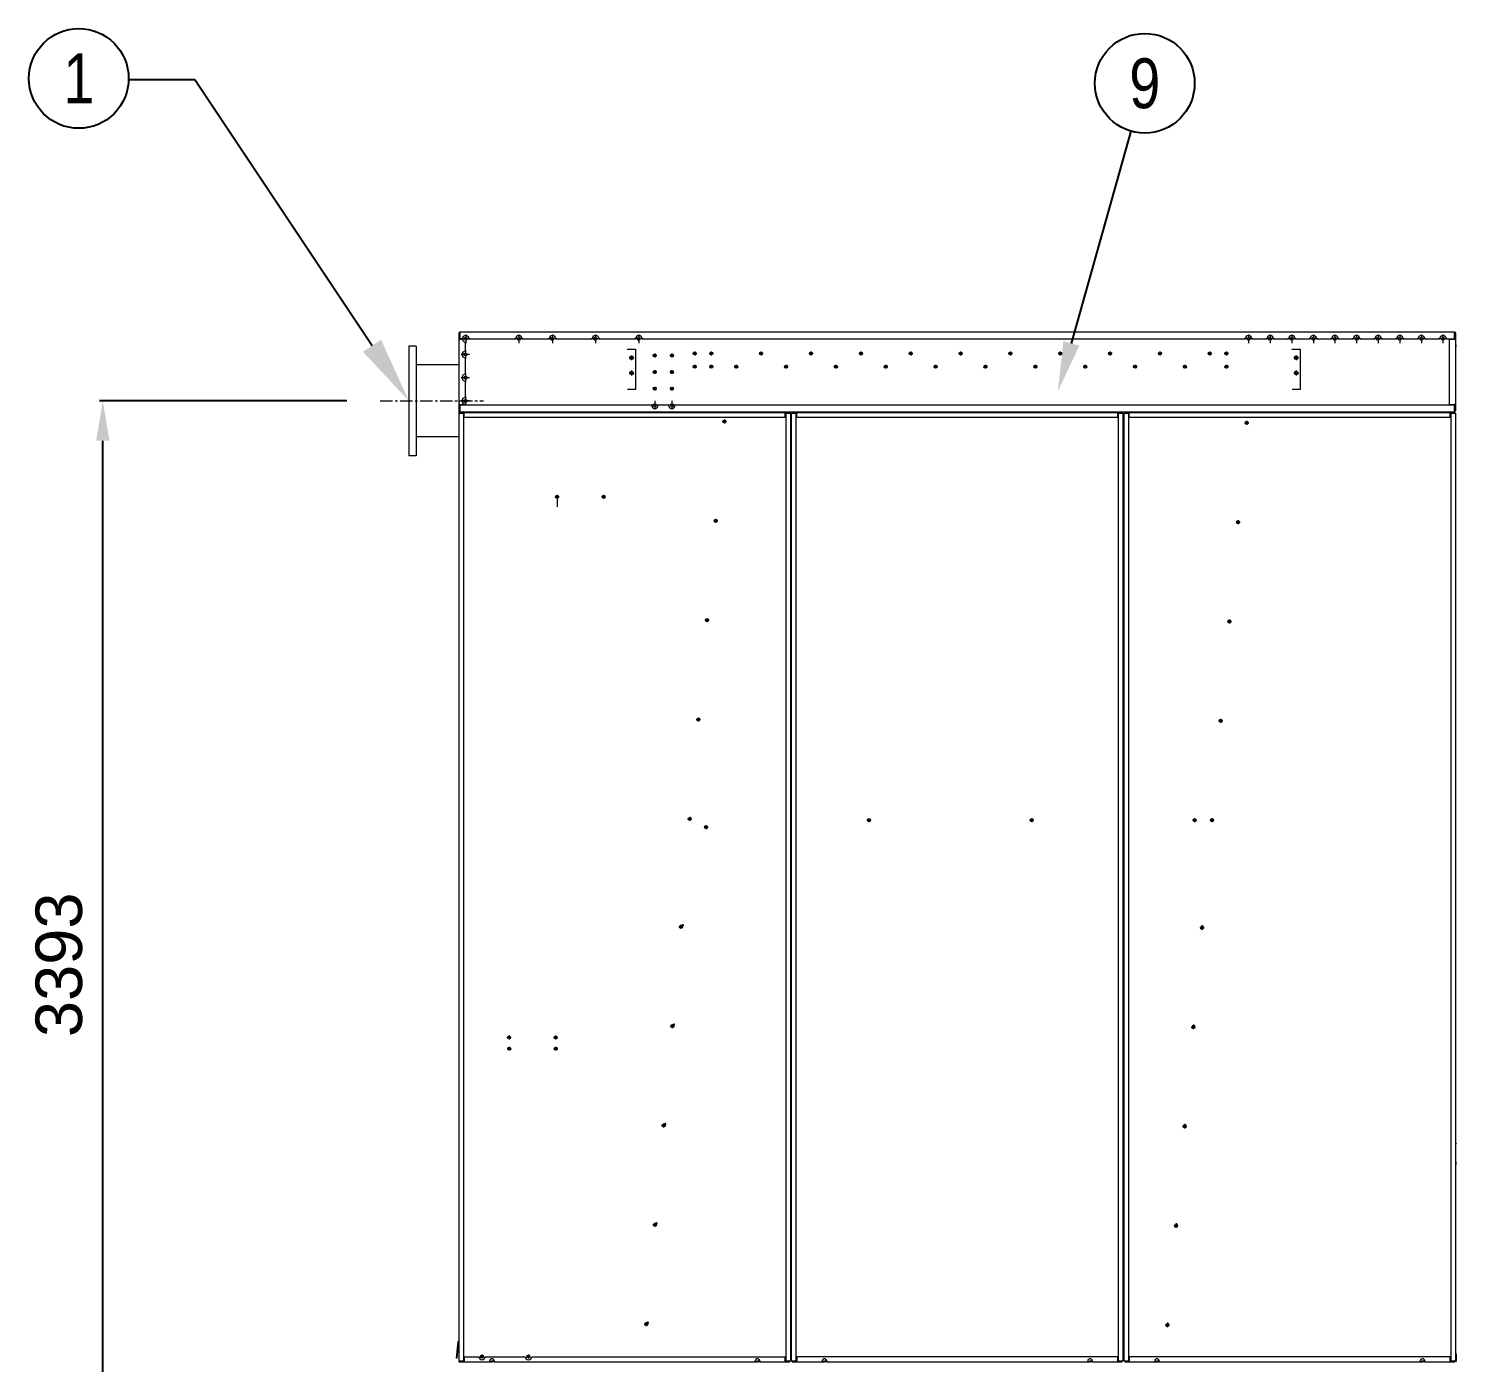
# Model space of a CAD drawing. Header units: millimetres. Extents: x 12896 to 42303, y 9438 to 30233.
# Drawn here: x 21695 to 25991, y 17521 to 21534 of the extents above; entities that cross this region are included whole.
import ezdxf
from ezdxf import colors
from ezdxf.entities.mleader import LeaderData, LeaderLine
from ezdxf.enums import TextEntityAlignment as Align
from ezdxf.math import Vec2, Vec3

# ---------------------------------------------------------------- set-up
doc = ezdxf.new("R2010")
doc.units = ezdxf.units.MM
doc.linetypes.add('CENTER', pattern=[2, 1.25, -0.25, 0.25, -0.25])
doc.linetypes.add('DASHDOT', pattern=[18.5, 12, -3, 0.5, -3])
for name, color, linetype in [('center', 1, 'CENTER'), ('냉각탑_dim', 1, 'Continuous'), ('냉각탑_text', 3, 'Continuous')]:
    doc.layers.add(name, color=color, linetype=linetype)
doc.styles.get("Standard").update_dxf_attribs({"font": 'arial.ttf'})
doc.dimstyles.new('1.40', dxfattribs={"dimscale": 20, "dimtxt": 1.5, "dimasz": 1, "dimexe": 0.5, "dimexo": 0.5, "dimgap": 0.5, "dimtad": 1, "dimdec": 0, "dimzin": 0, "dimdsep": 46, "dimtxsty": 'Standard', "dimcen": 0, "dimclrd": 2, "dimclre": 2, "dimclrt": 3, "dimadec": 0, "dimazin": 0, "dimtfac": 1, "dimtdec": 0, "dimtmove": 0, "dimatfit": 0, "dimfxl": 1, "dimtolj": 1, "dimtzin": 0, "dimlwd": -1, "dimlwe": -1, "dimarcsym": 0})

# ---------------------------------------------------------------- blocks, each defined once
blk = doc.blocks.new('*D182')
at = {"color": 2, "transparency": 16777216}
for p, q in [((22652.6, 20413.9), (21908, 20413.9)), ((21918, 17140.9), (21918, 20293.9)), ((22888.8, 17020.9), (21908, 17020.9))]:
    blk.add_line(p, q, dxfattribs=at)
for points in [[(21898, 20293.9), (21938, 20293.9), (21918, 20413.9)], [(21898, 17140.9), (21938, 17140.9), (21918, 17020.9)]]:
    blk.add_solid(points, dxfattribs=at)
at = {"layer": 'Defpoints', "color": 0, "transparency": 16777216}
for p in [(21918, 20413.9), (22752.6, 20413.9), (22988.8, 17020.9)]:
    blk.add_point(p, dxfattribs=at)
at = {"color": 3, "lineweight": 5, "transparency": 16777216, "insert": (21786.5, 18717.4), "char_height": 140, "attachment_point": 5, "rotation": 90}
blk.add_mtext('\\A1;3393', dxfattribs=at)
blk = doc.blocks.new('1')
at = {"color": 7, "lineweight": 20}
for p, q in [((22838.8, 20578.9), (22838.8, 20248.9)), ((22860.8, 20578.9), (22838.8, 20578.9)), ((22860.8, 20578.9), (22860.8, 20248.9)), ((22988.8, 20598.9), (22988.8, 20402.9)), ((25985.3, 20620.9), (22992.3, 20620.9)), ((23008.8, 20563.9), (23008.8, 20591)), ((23019.8, 20600.9), (23159.8, 20600.9)), ((23179.8, 20600.9), (23260.8, 20600.9)), ((23280.8, 20600.9), (23390.8, 20600.9)), ((23410.8, 20600.9), (23520.8, 20600.9)), ((23540.8, 20600.9), (25355.3, 20600.9)), ((25375.3, 20600.9), (25420.3, 20600.9)), ((25440.3, 20600.9), (25485.3, 20600.9)), ((25505.3, 20600.9), (25550.3, 20600.9)), ((25570.3, 20600.9), (25615.3, 20600.9)), ((25635.3, 20600.9), (25680.3, 20600.9)), ((25700.3, 20600.9), (25745.3, 20600.9)), ((25765.3, 20600.9), (25810.3, 20600.9)), ((25830.3, 20600.9), (25875.3, 20600.9)), ((25895.3, 20600.9), (25940.3, 20600.9)), ((25960.3, 20600.9), (25985.3, 20600.9)), ((25968.8, 20598.9), (25968.8, 20402.9)), ((25988.8, 20402.9), (25988.8, 20598.9)), ((23008.8, 20493.9), (23008.8, 20543.9)), ((23497, 20569.5), (23520.6, 20569.5)), ((23520.6, 20569.5), (23520.6, 20447.9)), ((25497, 20569.5), (25520.6, 20569.5)), ((25520.6, 20569.5), (25520.6, 20447.9)), ((22988.8, 20522.1), (22860.8, 20522.1)), ((23008.8, 20423.9), (23008.8, 20473.9)), ((23520.6, 20447.9), (23497, 20447.9)), ((25520.6, 20447.9), (25497, 20447.9)), ((22988.8, 20375.8), (22988.8, 17526)), ((23568.8, 20400.9), (22992.3, 20400.9)), ((22992.3, 20380.9), (25985.3, 20380.9)), ((23003.8, 17526), (23003.8, 20375.8)), ((23005.4, 20378.9), (23971.2, 20378.9)), ((23620.3, 20400.9), (23588.8, 20400.9)), ((25985.3, 20400.9), (23640.3, 20400.9)), ((23972.8, 20375.8), (23972.8, 17526)), ((23987.8, 17526), (23987.8, 20375.8)), ((23989.3, 20375.8), (23989.3, 17526)), ((24004.3, 17526), (24004.3, 20375.8)), ((24005.9, 20378.9), (24971.7, 20378.9)), ((24973.3, 20375.8), (24973.3, 17526)), ((24988.3, 17526), (24988.3, 20375.8)), ((24989.8, 20375.8), (24989.8, 17526)), ((25004.8, 17526), (25004.8, 20375.8)), ((25006.4, 20378.9), (25972.2, 20378.9)), ((25973.8, 20375.8), (25973.8, 17526)), ((25988.8, 17526), (25988.8, 20375.8)), ((23971.2, 20363.9), (23005.4, 20363.9)), ((24971.7, 20363.9), (24005.9, 20363.9)), ((25972.2, 20363.9), (25006.4, 20363.9)), ((22988.8, 20305.8), (22860.8, 20305.8)), ((22860.8, 20248.9), (22838.8, 20248.9)), ((22982.5, 17533.9), (22986.8, 17583.7)), ((22984.5, 17533.7), (22988.8, 17583.5)), ((23005.4, 17537.9), (23048.9, 17537.9)), ((23068.8, 17537.9), (23188.9, 17537.9)), ((23208.8, 17537.9), (23971.2, 17537.9)), ((24971.7, 17537.9), (24005.9, 17537.9)), ((25972.2, 17537.9), (25006.4, 17537.9)), ((23005.4, 17522.9), (23082.1, 17522.9)), ((23095.6, 17522.9), (23881.1, 17522.9)), ((23894.6, 17522.9), (23971.2, 17522.9)), ((24005.9, 17522.9), (24082.6, 17522.9)), ((24096.1, 17522.9), (24881.6, 17522.9)), ((24895.1, 17522.9), (24971.7, 17522.9)), ((25006.4, 17522.9), (25083.1, 17522.9)), ((25096.6, 17522.9), (25882.1, 17522.9)), ((25895.6, 17522.9), (25972.2, 17522.9))]:
    blk.add_line(p, q, dxfattribs=at)
at = {"color": 7, "lineweight": 20, "ltscale": 0.4625}
for p, q in [((22988.8, 20617.4), (22988.8, 20598.9)), ((22990.8, 20598.9), (22990.8, 20617.4)), ((25986.8, 20617.4), (25986.8, 20598.9)), ((25988.8, 20598.9), (25988.8, 20617.4)), ((22988.8, 20402.9), (22988.8, 20384.4)), ((22990.8, 20384.4), (22990.8, 20402.9)), ((25986.8, 20402.9), (25986.8, 20384.4)), ((25988.8, 20384.4), (25988.8, 20402.9)), ((25990.3, 17545.4), (25990.3, 17526.9)), ((25990.3, 17545.4), (25990.3, 17526.9))]:
    blk.add_line(p, q, dxfattribs=at)
at = {"color": 7, "lineweight": 20, "ltscale": 0.05}
for p, q in [((22990.8, 20617.4), (22988.8, 20617.4)), ((25986.8, 20617.4), (25988.8, 20617.4)), ((22990.8, 20384.4), (22988.8, 20384.4)), ((23030.8, 20378.9), (23030.8, 20380.9)), ((23326.8, 20380.9), (23326.8, 20378.9)), ((23348.8, 20380.9), (23348.8, 20378.9)), ((23370.8, 20380.9), (23370.8, 20378.9)), ((23460.6, 20378.9), (23460.6, 20380.9)), ((23521.8, 20378.9), (23521.8, 20380.9)), ((23551.8, 20380.9), (23551.8, 20378.9)), ((23553.8, 20378.9), (23553.8, 20380.9)), ((23555.8, 20380.9), (23555.8, 20378.9)), ((23557.8, 20380.9), (23557.8, 20378.9)), ((23655.3, 20378.9), (23655.3, 20380.9)), ((23657.3, 20380.9), (23657.3, 20378.9)), ((25460.6, 20378.9), (25460.6, 20380.9)), ((25986.8, 20384.4), (25988.8, 20384.4)), ((22988.8, 17583.5), (22986.8, 17583.7)), ((22984.5, 17533.7), (22982.5, 17533.9)), ((23460.6, 17522.9), (23460.6, 17520.9)), ((25460.6, 17522.9), (25460.6, 17520.9))]:
    blk.add_line(p, q, dxfattribs=at)
at = {"color": 7, "lineweight": 20, "ltscale": 0.0875}
for p, q in [((22988.8, 20598.9), (22992.3, 20598.9)), ((22992.3, 20620.9), (22992.3, 20617.4)), ((25985.3, 20620.9), (25985.3, 20617.4)), ((25988.8, 20598.9), (25985.3, 20598.9)), ((22988.8, 20402.9), (22992.3, 20402.9)), ((22992.3, 20380.9), (22992.3, 20384.4)), ((25988.8, 20402.9), (25985.3, 20402.9)), ((25985.3, 20380.9), (25985.3, 20384.4))]:
    blk.add_line(p, q, dxfattribs=at)
at = {"color": 7, "lineweight": 20, "ltscale": 0.0375}
for p, q in [((22990.8, 20617.4), (22992.3, 20617.4)), ((25986.8, 20617.4), (25985.3, 20617.4)), ((22990.8, 20384.4), (22992.3, 20384.4)), ((22991.9, 20377.3), (22991.9, 20375.8)), ((23984.7, 20377.3), (23984.7, 20375.8)), ((23992.4, 20377.3), (23992.4, 20375.8)), ((24985.2, 20377.3), (24985.2, 20375.8)), ((24992.9, 20377.3), (24992.9, 20375.8)), ((25986.8, 20384.4), (25985.3, 20384.4)), ((25985.7, 20377.3), (25985.7, 20375.8)), ((23989.3, 19173.9), (23987.8, 19173.9)), ((24989.8, 19173.9), (24988.3, 19173.9)), ((23989.3, 19129.9), (23987.8, 19129.9)), ((24989.8, 19129.9), (24988.3, 19129.9)), ((23989.3, 19112.9), (23987.8, 19112.9)), ((24989.8, 19112.9), (24988.3, 19112.9)), ((22991.9, 17524.5), (22991.9, 17526)), ((23984.7, 17524.5), (23984.7, 17526)), ((23992.4, 17524.5), (23992.4, 17526)), ((24985.2, 17524.5), (24985.2, 17526)), ((24992.9, 17524.5), (24992.9, 17526)), ((25985.7, 17524.5), (25985.7, 17526))]:
    blk.add_line(p, q, dxfattribs=at)
at = {"color": 7, "lineweight": 20, "ltscale": 0.4125}
for p, q in [((22992.3, 20617.4), (22992.3, 20600.9)), ((25985.3, 20598.9), (25968.8, 20598.9)), ((25985.3, 20600.9), (25985.3, 20617.4)), ((22992.3, 20402.9), (23008.8, 20402.9)), ((22992.3, 20400.9), (22992.3, 20384.4)), ((25968.8, 20402.9), (25985.3, 20402.9)), ((25985.3, 20384.4), (25985.3, 20400.9))]:
    blk.add_line(p, q, dxfattribs=at)
at = {"color": 7, "lineweight": 20, "ltscale": 0.1875}
blk.add_line((22992.3, 20600.9), (22999.8, 20600.9), dxfattribs=at)
at = {"color": 7, "lineweight": 20, "ltscale": 0.192551}
blk.add_line((23000, 20598.9), (22992.3, 20598.9), dxfattribs=at)
at = {"color": 7, "linetype": 'DASHDOT', "lineweight": 20}
for p, q in [((23022.8, 20600.9), (22996.8, 20600.9)), ((23009.8, 20613.9), (23009.8, 20587.9)), ((23182.8, 20600.9), (23156.8, 20600.9)), ((23169.8, 20613.9), (23169.8, 20587.9)), ((23283.8, 20600.9), (23257.8, 20600.9)), ((23270.8, 20613.9), (23270.8, 20587.9)), ((23413.8, 20600.9), (23387.8, 20600.9)), ((23400.8, 20613.9), (23400.8, 20587.9)), ((23543.8, 20600.9), (23517.8, 20600.9)), ((23530.8, 20613.9), (23530.8, 20587.9)), ((25378.3, 20600.9), (25352.3, 20600.9)), ((25365.3, 20613.9), (25365.3, 20587.9)), ((25443.3, 20600.9), (25417.3, 20600.9)), ((25430.3, 20613.9), (25430.3, 20587.9)), ((25508.3, 20600.9), (25482.3, 20600.9)), ((25495.3, 20613.9), (25495.3, 20587.9)), ((25573.3, 20600.9), (25547.3, 20600.9)), ((25560.3, 20613.9), (25560.3, 20587.9)), ((25638.3, 20600.9), (25612.3, 20600.9)), ((25625.3, 20613.9), (25625.3, 20587.9)), ((25703.3, 20600.9), (25677.3, 20600.9)), ((25690.3, 20613.9), (25690.3, 20587.9)), ((25768.3, 20600.9), (25742.3, 20600.9)), ((25755.3, 20613.9), (25755.3, 20587.9)), ((25833.3, 20600.9), (25807.3, 20600.9)), ((25820.3, 20613.9), (25820.3, 20587.9)), ((25898.3, 20600.9), (25872.3, 20600.9)), ((25885.3, 20613.9), (25885.3, 20587.9)), ((25963.3, 20600.9), (25937.3, 20600.9)), ((25950.3, 20613.9), (25950.3, 20587.9)), ((23021.8, 20553.9), (22995.8, 20553.9)), ((23008.8, 20566.9), (23008.8, 20540.9)), ((23008.8, 20496.9), (23008.8, 20470.9)), ((23021.8, 20483.9), (22995.8, 20483.9)), ((23021.8, 20413.9), (22995.8, 20413.9)), ((23008.8, 20426.9), (23008.8, 20400.9)), ((23578.8, 20413.9), (23578.8, 20387.9)), ((23630.3, 20413.9), (23630.3, 20387.9)), ((23591.8, 20400.9), (23565.8, 20400.9)), ((23643.3, 20400.9), (23617.3, 20400.9))]:
    blk.add_line(p, q, dxfattribs=at)
at = {"color": 7, "linetype": 'DASHDOT', "lineweight": 20, "ltscale": 0.292499}
for p, q in [((23275.7, 20600.9), (23264, 20600.9)), ((23405.7, 20600.9), (23394, 20600.9)), ((23535.7, 20600.9), (23524, 20600.9)), ((23584.7, 20550.9), (23573, 20550.9)), ((23636.2, 20550.9), (23624.5, 20550.9)), ((23704.7, 20556.9), (23693, 20556.9)), ((23754.7, 20556.9), (23743, 20556.9)), ((23904.7, 20556.9), (23893, 20556.9)), ((24054.7, 20556.9), (24043, 20556.9)), ((24204.7, 20556.9), (24193, 20556.9)), ((24354.7, 20556.9), (24343, 20556.9)), ((24504.7, 20556.9), (24493, 20556.9)), ((24654.7, 20556.9), (24643, 20556.9)), ((24804.7, 20556.9), (24793, 20556.9)), ((24954.7, 20556.9), (24943, 20556.9)), ((23584.7, 20500.9), (23573, 20500.9)), ((23636.2, 20500.9), (23624.5, 20500.9)), ((23704.7, 20516.9), (23693, 20516.9)), ((23754.7, 20516.9), (23743, 20516.9)), ((23829.7, 20516.9), (23818, 20516.9)), ((23979.7, 20516.9), (23968, 20516.9)), ((24129.7, 20516.9), (24118, 20516.9)), ((24279.7, 20516.9), (24268, 20516.9)), ((24429.7, 20516.9), (24418, 20516.9)), ((24579.7, 20516.9), (24568, 20516.9)), ((24729.7, 20516.9), (24718, 20516.9)), ((24879.7, 20516.9), (24868, 20516.9)), ((23584.7, 20450.9), (23573, 20450.9)), ((23636.2, 20450.9), (23624.5, 20450.9)), ((23794.3, 20351.9), (23782.6, 20351.9)), ((23788.4, 20357.7), (23788.4, 20346)), ((25360, 20353.9), (25360, 20342.2)), ((23290.7, 20125.4), (23279, 20125.4)), ((23430.7, 20125.4), (23419, 20125.4)), ((23768.1, 20053), (23756.4, 20053)), ((23762.3, 20058.9), (23762.3, 20047.2)), ((25333.9, 20055.1), (25333.9, 20043.4)), ((23742, 19754.2), (23730.3, 19754.2)), ((25307.7, 19756.2), (25307.7, 19744.5)), ((23715.8, 19455.3), (23704.1, 19455.3)), ((25287.4, 19451.5), (25275.7, 19451.5)), ((25281.6, 19457.3), (25281.6, 19445.6)), ((23689.7, 19156.4), (23678, 19156.4)), ((23739.1, 19131.7), (23727.4, 19131.7)), ((23733.2, 19137.6), (23733.2, 19125.9)), ((24223.1, 19158.2), (24223.1, 19146.5)), ((24713.1, 19158.2), (24713.1, 19146.5)), ((25203.1, 19158.2), (25203.1, 19146.5)), ((25261.3, 19152.6), (25249.6, 19152.6)), ((25255.4, 19158.5), (25255.4, 19146.8)), ((23657.5, 18837.6), (23657.5, 18825.9)), ((23631.4, 18538.8), (23631.4, 18527.1)), ((25199.3, 18535.4), (25199.3, 18523.7)), ((23146.2, 18498.9), (23134.5, 18498.9)), ((23140.3, 18504.8), (23140.3, 18493.1)), ((23286.2, 18498.9), (23274.5, 18498.9)), ((23280.3, 18504.8), (23280.3, 18493.1)), ((23146.7, 18464.9), (23135, 18464.9)), ((23140.8, 18470.8), (23140.8, 18459.1)), ((23286.7, 18464.9), (23275, 18464.9)), ((23280.8, 18470.8), (23280.8, 18459.1)), ((23605.2, 18239.9), (23605.2, 18228.2)), ((25173.1, 18236.5), (25173.1, 18224.8)), ((25120.8, 17638.8), (25120.8, 17627.1)), ((23064.7, 17538.9), (23053, 17538.9)), ((23058.8, 17544.8), (23058.8, 17533.1)), ((23204.7, 17538.9), (23193, 17538.9)), ((23198.8, 17544.8), (23198.8, 17533.1))]:
    blk.add_line(p, q, dxfattribs=at)
at = {"color": 7, "linetype": 'DASHDOT', "lineweight": 20, "ltscale": 0.292505}
for p, q in [((23269.8, 20606.8), (23269.8, 20595.1)), ((23399.8, 20606.8), (23399.8, 20595.1)), ((23529.8, 20606.8), (23529.8, 20595.1)), ((23578.8, 20556.8), (23578.8, 20545.1)), ((23630.3, 20556.8), (23630.3, 20545.1)), ((23698.8, 20562.8), (23698.8, 20551.1)), ((23748.8, 20562.8), (23748.8, 20551.1)), ((23898.8, 20562.8), (23898.8, 20551.1)), ((24048.8, 20562.8), (24048.8, 20551.1)), ((24198.8, 20562.8), (24198.8, 20551.1)), ((24348.8, 20562.8), (24348.8, 20551.1)), ((24498.8, 20562.8), (24498.8, 20551.1)), ((24648.8, 20562.8), (24648.8, 20551.1)), ((24798.8, 20562.8), (24798.8, 20551.1)), ((24948.8, 20562.8), (24948.8, 20551.1)), ((25098.8, 20562.8), (25098.8, 20551.1)), ((25248.8, 20562.8), (25248.8, 20551.1)), ((25298.8, 20562.8), (25298.8, 20551.1)), ((23578.8, 20506.8), (23578.8, 20495.1)), ((23630.3, 20506.8), (23630.3, 20495.1)), ((23698.8, 20522.8), (23698.8, 20511.1)), ((23748.8, 20522.8), (23748.8, 20511.1)), ((23823.8, 20522.8), (23823.8, 20511.1)), ((23973.8, 20522.8), (23973.8, 20511.1)), ((24123.8, 20522.8), (24123.8, 20511.1)), ((24273.8, 20522.8), (24273.8, 20511.1)), ((24423.8, 20522.8), (24423.8, 20511.1)), ((24573.8, 20522.8), (24573.8, 20511.1)), ((24723.8, 20522.8), (24723.8, 20511.1)), ((24873.8, 20522.8), (24873.8, 20511.1)), ((25023.8, 20522.8), (25023.8, 20511.1)), ((25173.8, 20522.8), (25173.8, 20511.1)), ((25298.8, 20522.8), (25298.8, 20511.1)), ((23578.8, 20456.8), (23578.8, 20445.1)), ((23630.3, 20456.8), (23630.3, 20445.1)), ((23284.8, 20131.3), (23284.8, 20119.6)), ((23424.8, 20131.3), (23424.8, 20119.6)), ((23736.1, 19760), (23736.1, 19748.3)), ((23710, 19461.1), (23710, 19449.4)), ((23683.8, 19162.3), (23683.8, 19150.6)), ((23663.4, 18831.8), (23651.7, 18831.8)), ((23637.2, 18532.9), (23625.5, 18532.9)), ((23611.1, 18234.1), (23599.4, 18234.1)), ((23584.9, 17935.2), (23573.2, 17935.2)), ((23558.8, 17636.3), (23547.1, 17636.3))]:
    blk.add_line(p, q, dxfattribs=at)
at = {"color": 7, "lineweight": 20, "ltscale": 0.012499}
for p, q in [((25990.8, 20580.9), (25990.3, 20580.9)), ((25990.8, 20578.9), (25990.3, 20578.9))]:
    blk.add_line(p, q, dxfattribs=at)
at = {"color": 7, "lineweight": 20, "ltscale": 0.023431}
for p, q in [((23497, 20568.5), (23497, 20569.5)), ((25497, 20568.5), (25497, 20569.5))]:
    blk.add_line(p, q, dxfattribs=at)
at = {"color": 7, "linetype": 'DASHDOT', "lineweight": 20, "ltscale": 0.357501}
for p, q in [((23516, 20543.9), (23501.7, 20543.9)), ((23516, 20497.9), (23501.7, 20497.9))]:
    blk.add_line(p, q, dxfattribs=at)
at = {"color": 7, "linetype": 'DASHDOT', "lineweight": 20, "ltscale": 0.357495}
for p, q in [((23508.8, 20551.1), (23508.8, 20536.8)), ((25508.8, 20551.1), (25508.8, 20536.8)), ((23508.8, 20505.1), (23508.8, 20490.8)), ((25508.8, 20505.1), (25508.8, 20490.8))]:
    blk.add_line(p, q, dxfattribs=at)
at = {"color": 7, "linetype": 'DASHDOT', "lineweight": 20, "ltscale": 0.2925}
for p, q in [((25104.7, 20556.9), (25093, 20556.9)), ((25254.7, 20556.9), (25243, 20556.9)), ((25304.7, 20556.9), (25293, 20556.9)), ((25029.7, 20516.9), (25018, 20516.9)), ((25179.7, 20516.9), (25168, 20516.9)), ((25304.7, 20516.9), (25293, 20516.9)), ((25365.9, 20348.1), (25354.2, 20348.1)), ((25339.7, 20049.2), (25328, 20049.2)), ((25313.6, 19750.4), (25301.9, 19750.4)), ((25209, 19152.3), (25197.3, 19152.3)), ((25231.3, 18828.4), (25219.6, 18828.4)), ((25205.1, 18529.5), (25193.4, 18529.5)), ((25179, 18230.7), (25167.3, 18230.7)), ((23579.1, 17941), (23579.1, 17929.3)), ((25152.8, 17931.8), (25141.1, 17931.8)), ((25147, 17937.6), (25147, 17925.9)), ((23552.9, 17642.2), (23552.9, 17630.5)), ((25126.7, 17632.9), (25115, 17632.9))]:
    blk.add_line(p, q, dxfattribs=at)
at = {"color": 7, "linetype": 'DASHDOT', "lineweight": 20, "ltscale": 0.3575}
for p, q in [((25516, 20543.9), (25501.7, 20543.9)), ((25516, 20497.9), (25501.7, 20497.9))]:
    blk.add_line(p, q, dxfattribs=at)
at = {"color": 7, "lineweight": 20, "ltscale": 0.053766}
for p, q in [((23577.8, 20503.7), (23579.9, 20503.7)), ((23629.3, 20503.7), (23631.4, 20503.7))]:
    blk.add_line(p, q, dxfattribs=at)
at = {"color": 7, "lineweight": 20, "ltscale": 0.214999}
blk.add_line((22988.8, 20384.4), (22988.8, 20375.8), dxfattribs=at)
at = {"color": 7, "lineweight": 20, "ltscale": 0.0775}
for p, q in [((22988.8, 20375.8), (22991.9, 20375.8)), ((23005.4, 20378.9), (23005.4, 20375.8)), ((23971.2, 20378.9), (23971.2, 20375.8)), ((23987.8, 20375.8), (23984.7, 20375.8)), ((23989.3, 20375.8), (23992.4, 20375.8)), ((24005.9, 20378.9), (24005.9, 20375.8)), ((24971.7, 20378.9), (24971.7, 20375.8)), ((24988.3, 20375.8), (24985.2, 20375.8)), ((24989.8, 20375.8), (24992.9, 20375.8)), ((25006.4, 20378.9), (25006.4, 20375.8)), ((25972.2, 20378.9), (25972.2, 20375.8)), ((25988.8, 20375.8), (25985.7, 20375.8)), ((22988.8, 17526), (22991.9, 17526)), ((22991.9, 17522.9), (22991.9, 17526)), ((23005.4, 17522.9), (23005.4, 17526)), ((23971.2, 17522.9), (23971.2, 17526)), ((23987.8, 17526), (23984.7, 17526)), ((23989.3, 17526), (23992.4, 17526)), ((24005.9, 17522.9), (24005.9, 17526)), ((24971.7, 17522.9), (24971.7, 17526)), ((24988.3, 17526), (24985.2, 17526)), ((24989.8, 17526), (24992.9, 17526)), ((25006.4, 17522.9), (25006.4, 17526)), ((25972.2, 17522.9), (25972.2, 17526)), ((25988.8, 17526), (25985.7, 17526))]:
    blk.add_line(p, q, dxfattribs=at)
at = {"color": 7, "lineweight": 20, "ltscale": 0.3375}
for p, q in [((23005.4, 20378.9), (22991.9, 20378.9)), ((22991.9, 20377.3), (23005.4, 20377.3)), ((23984.7, 20378.9), (23971.2, 20378.9)), ((23971.2, 20377.3), (23984.7, 20377.3)), ((24005.9, 20378.9), (23992.4, 20378.9)), ((23992.4, 20377.3), (24005.9, 20377.3)), ((24985.2, 20378.9), (24971.7, 20378.9)), ((24971.7, 20377.3), (24985.2, 20377.3)), ((25006.4, 20378.9), (24992.9, 20378.9)), ((24992.9, 20377.3), (25006.4, 20377.3)), ((25985.7, 20378.9), (25972.2, 20378.9)), ((25972.2, 20377.3), (25985.7, 20377.3)), ((23005.4, 17524.5), (22991.9, 17524.5)), ((22991.9, 17522.9), (23005.4, 17522.9)), ((23984.7, 17524.5), (23971.2, 17524.5)), ((23971.2, 17522.9), (23984.7, 17522.9)), ((24005.9, 17524.5), (23992.4, 17524.5)), ((23992.4, 17522.9), (24005.9, 17522.9)), ((24985.2, 17524.5), (24971.7, 17524.5)), ((24971.7, 17522.9), (24985.2, 17522.9)), ((25006.4, 17524.5), (24992.9, 17524.5)), ((24992.9, 17522.9), (25006.4, 17522.9)), ((25985.7, 17524.5), (25972.2, 17524.5)), ((25972.2, 17522.9), (25985.7, 17522.9))]:
    blk.add_line(p, q, dxfattribs=at)
at = {"color": 7, "lineweight": 20, "ltscale": 0.04}
for p, q in [((22991.9, 20378.9), (22991.9, 20377.3)), ((23984.7, 20378.9), (23984.7, 20377.3)), ((23992.4, 20378.9), (23992.4, 20377.3)), ((24985.2, 20378.9), (24985.2, 20377.3)), ((24992.9, 20378.9), (24992.9, 20377.3)), ((25985.7, 20378.9), (25985.7, 20377.3)), ((22991.9, 17522.9), (22991.9, 17524.5)), ((23082.1, 17522.9), (23082.1, 17524.5)), ((23095.6, 17522.9), (23095.6, 17524.5)), ((23881.1, 17522.9), (23881.1, 17524.5)), ((23894.6, 17522.9), (23894.6, 17524.5)), ((23984.7, 17522.9), (23984.7, 17524.5)), ((23992.4, 17522.9), (23992.4, 17524.5)), ((24082.6, 17522.9), (24082.6, 17524.5)), ((24096.1, 17522.9), (24096.1, 17524.5)), ((24881.6, 17522.9), (24881.6, 17524.5)), ((24895.1, 17522.9), (24895.1, 17524.5)), ((24985.2, 17522.9), (24985.2, 17524.5)), ((24992.9, 17522.9), (24992.9, 17524.5)), ((25083.1, 17522.9), (25083.1, 17524.5)), ((25096.6, 17522.9), (25096.6, 17524.5)), ((25882.1, 17522.9), (25882.1, 17524.5)), ((25895.6, 17522.9), (25895.6, 17524.5)), ((25985.7, 17522.9), (25985.7, 17524.5))]:
    blk.add_line(p, q, dxfattribs=at)
at = {"color": 7, "lineweight": 20, "ltscale": 0.2975}
for p, q in [((23003.8, 20375.8), (22991.9, 20375.8)), ((23005.4, 20363.9), (23005.4, 20375.8)), ((23971.2, 20363.9), (23971.2, 20375.8)), ((23984.7, 20375.8), (23972.8, 20375.8)), ((24004.3, 20375.8), (23992.4, 20375.8)), ((24005.9, 20363.9), (24005.9, 20375.8)), ((24971.7, 20363.9), (24971.7, 20375.8)), ((24985.2, 20375.8), (24973.3, 20375.8)), ((25004.8, 20375.8), (24992.9, 20375.8)), ((25006.4, 20363.9), (25006.4, 20375.8)), ((25972.2, 20363.9), (25972.2, 20375.8)), ((25985.7, 20375.8), (25973.8, 20375.8)), ((23005.4, 17537.9), (23005.4, 17526)), ((23971.2, 17526), (23971.2, 17537.9)), ((24005.9, 17537.9), (24005.9, 17526)), ((24971.7, 17526), (24971.7, 17537.9)), ((25006.4, 17537.9), (25006.4, 17526)), ((25972.2, 17526), (25972.2, 17537.9)), ((22991.9, 17526), (23003.8, 17526)), ((23972.8, 17526), (23984.7, 17526)), ((23992.4, 17526), (24004.3, 17526)), ((24973.3, 17526), (24985.2, 17526)), ((24992.9, 17526), (25004.8, 17526)), ((25973.8, 17526), (25985.7, 17526))]:
    blk.add_line(p, q, dxfattribs=at)
at = {"color": 7, "lineweight": 20, "ltscale": 0.025}
blk.add_line((23008.8, 20402.9), (23008.8, 20403.9), dxfattribs=at)
at = {"color": 7, "lineweight": 20, "ltscale": 0.049997}
for p, q in [((23490.6, 20380.9), (23490.6, 20378.9)), ((25490.6, 20380.9), (25490.6, 20378.9))]:
    blk.add_line(p, q, dxfattribs=at)
at = {"color": 7, "lineweight": 20, "ltscale": 0.050191}
for p, q in [((23807.6, 20380.9), (23807.7, 20378.9)), ((23809.7, 20378.9), (23809.6, 20380.9)), ((23817.2, 20380.9), (23817, 20378.9)), ((24426.8, 20380.9), (24426.6, 20378.9)), ((24426.6, 20378.9), (24426.8, 20380.9)), ((24731.6, 20380.9), (24731.4, 20378.9)), ((24731.4, 20378.9), (24731.6, 20380.9)), ((23523, 17522.9), (23522.8, 17520.9)), ((23562.9, 17520.9), (23563.1, 17522.9)), ((23563.5, 17522.9), (23563.4, 17520.9)), ((23567.1, 17522.9), (23567, 17520.9)), ((24176.6, 17520.9), (24176.7, 17522.9)), ((24176.7, 17522.9), (24176.6, 17520.9)), ((24481.4, 17520.9), (24481.5, 17522.9)), ((24481.5, 17522.9), (24481.4, 17520.9)), ((25131.1, 17520.9), (25131.3, 17522.9))]:
    blk.add_line(p, q, dxfattribs=at)
at = {"color": 7, "lineweight": 20, "ltscale": 0.05019}
for p, q in [((25341, 20378.9), (25341.2, 20380.9)), ((25091.1, 17522.9), (25091, 17520.9))]:
    blk.add_line(p, q, dxfattribs=at)
at = {"color": 7, "lineweight": 20, "ltscale": 0.04994}
blk.add_line((25490.6, 20380.9), (25490.6, 20378.9), dxfattribs=at)
at = {"color": 7, "linetype": 'DASHDOT', "lineweight": 20, "ltscale": 0.195001}
for p, q in [((23792.4, 20351.7), (23784.6, 20351.7)), ((23788.5, 20355.6), (23788.5, 20347.8)), ((23285, 20129.1), (23285, 20121.3)), ((23428.8, 20125.2), (23421, 20125.2)), ((23424.9, 20129.1), (23424.9, 20121.3)), ((23766.3, 20052.9), (23758.5, 20052.9)), ((23762.4, 20056.8), (23762.4, 20049)), ((25336.1, 20049.2), (25328.3, 20049.2)), ((23740.1, 19754), (23732.3, 19754)), ((23736.2, 19757.9), (23736.2, 19750.1)), ((25310, 19750.3), (25302.2, 19750.3)), ((23714, 19455.1), (23706.2, 19455.1)), ((23710.1, 19459), (23710.1, 19451.2)), ((25279.9, 19455.4), (25279.9, 19447.6)), ((23687.8, 19156.3), (23680, 19156.3)), ((23683.9, 19160.2), (23683.9, 19152.4)), ((24717.1, 19151.9), (24709.3, 19151.9)), ((25253.8, 19156.5), (25253.8, 19148.7)), ((23657.6, 18835.8), (23657.6, 18828)), ((23665.8, 18835.5), (23658, 18835.5)), ((23661.9, 18839.4), (23661.9, 18831.6)), ((25225.8, 18836.3), (25225.8, 18828.5)), ((23639.6, 18536.6), (23631.8, 18536.6)), ((23635.7, 18540.5), (23635.7, 18532.7)), ((25199.6, 18537.4), (25199.6, 18529.6)), ((23144.3, 18499), (23136.5, 18499)), ((23140.4, 18502.9), (23140.4, 18495.1)), ((23284.3, 18499), (23276.5, 18499)), ((23280.4, 18502.9), (23280.4, 18495.1)), ((23144.4, 18465.1), (23136.6, 18465.1)), ((23284.4, 18465.1), (23276.6, 18465.1)), ((23613.5, 18237.8), (23605.7, 18237.8)), ((23609.6, 18241.7), (23609.6, 18233.9)), ((23587.3, 17938.9), (23579.5, 17938.9)), ((23561.2, 17640.1), (23553.4, 17640.1)), ((25121.2, 17640.8), (25121.2, 17633)), ((23202.7, 17538.9), (23194.9, 17538.9)), ((23198.8, 17542.8), (23198.8, 17535))]:
    blk.add_line(p, q, dxfattribs=at)
at = {"color": 7, "linetype": 'DASHDOT', "lineweight": 20, "ltscale": 0.195}
for p, q in [((25362.3, 20348.1), (25354.5, 20348.1)), ((25283.8, 19451.5), (25276, 19451.5)), ((25257.7, 19152.6), (25249.9, 19152.6)), ((25229.3, 18828.4), (25221.5, 18828.4)), ((25229.7, 18832.4), (25221.9, 18832.4)), ((25203.2, 18529.5), (25195.4, 18529.5)), ((25203.5, 18533.5), (25195.7, 18533.5)), ((25177, 18230.6), (25169.2, 18230.6)), ((25177.4, 18234.6), (25169.6, 18234.6)), ((23579.1, 17939.2), (23579.1, 17931.4)), ((23583.4, 17942.8), (23583.4, 17935)), ((25150.9, 17931.8), (25143.1, 17931.8)), ((25151.2, 17935.8), (25143.4, 17935.8)), ((25147, 17935.7), (25147, 17927.9)), ((25147.3, 17939.7), (25147.3, 17931.9)), ((23553, 17640.3), (23553, 17632.5)), ((23557.3, 17644), (23557.3, 17636.2)), ((25124.7, 17632.9), (25116.9, 17632.9)), ((25125.1, 17636.9), (25117.3, 17636.9)), ((25120.8, 17636.8), (25120.8, 17629))]:
    blk.add_line(p, q, dxfattribs=at)
at = {"color": 7, "linetype": 'DASHDOT', "lineweight": 20, "ltscale": 0.194995}
for p, q in [((25358.4, 20352), (25358.4, 20344.2)), ((23288.9, 20125.2), (23281.1, 20125.2)), ((25332.2, 20053.1), (25332.2, 20045.3)), ((25306.1, 19754.2), (25306.1, 19746.4)), ((24713.2, 19155.8), (24713.2, 19148)), ((23661.5, 18831.9), (23653.7, 18831.9)), ((23635.3, 18533), (23627.5, 18533)), ((23609.2, 18234.1), (23601.4, 18234.1)), ((23583, 17935.3), (23575.2, 17935.3)), ((23556.9, 17636.4), (23549.1, 17636.4))]:
    blk.add_line(p, q, dxfattribs=at)
at = {"color": 0, "lineweight": 20}
blk.add_line((23285, 20125.4), (23285, 20095.4), dxfattribs=at)
at = {"color": 7, "linetype": 'DASHDOT', "lineweight": 20, "ltscale": 0.292502}
for p, q in [((24229, 19152.3), (24217.3, 19152.3)), ((24719, 19152.3), (24707.3, 19152.3)), ((25225.4, 18834.2), (25225.4, 18822.5))]:
    blk.add_line(p, q, dxfattribs=at)
at = {"color": 7, "linetype": 'DASHDOT', "lineweight": 20, "ltscale": 0.194998}
for p, q in [((25225.4, 18832.3), (25225.4, 18824.5)), ((23631.4, 18536.9), (23631.4, 18529.1)), ((25199.3, 18533.4), (25199.3, 18525.6)), ((23140.5, 18469), (23140.5, 18461.2)), ((23280.5, 18469), (23280.5, 18461.2)), ((23605.3, 18238), (23605.3, 18230.2)), ((25173.1, 18234.5), (25173.1, 18226.7)), ((25173.5, 18238.5), (25173.5, 18230.7))]:
    blk.add_line(p, q, dxfattribs=at)
at = {"color": 7, "lineweight": 20, "ltscale": 0.077786}
blk.add_line((25990.8, 18180.8), (25988.8, 18178.4), dxfattribs=at)
at = {"color": 7, "lineweight": 20, "ltscale": 0.05349}
blk.add_line((25988.8, 18123.6), (25990.8, 18122.8), dxfattribs=at)
blk.add_line((25988.8, 18123.6), (25990.8, 18122.8), dxfattribs=at)
at = {"color": 7, "lineweight": 20, "ltscale": 0.039896}
blk.add_line((25990.3, 18117.6), (25988.8, 18118.2), dxfattribs=at)
at = {"color": 7, "lineweight": 20, "ltscale": 0.012708}
for p, q in [((25990.3, 18117.6), (25990.8, 18117.6)), ((25990.3, 17545.4), (25990.8, 17545.4)), ((25990.8, 17545.4), (25990.3, 17545.4))]:
    blk.add_line(p, q, dxfattribs=at)
at = {"color": 7, "lineweight": 20, "ltscale": 0.000294144}
blk.add_line((22991.9, 17522.9), (22991.9, 17522.9), dxfattribs=at)
at = {"color": 7, "lineweight": 20, "ltscale": 0.168029}
for p, q in [((23082.1, 17524.5), (23088.8, 17524.5)), ((23082.1, 17522.9), (23088.8, 17522.9)), ((23095.6, 17524.5), (23088.8, 17524.5)), ((23095.6, 17522.9), (23088.8, 17522.9)), ((23881.1, 17524.5), (23887.8, 17524.5)), ((23881.1, 17522.9), (23887.8, 17522.9)), ((23894.6, 17524.5), (23887.8, 17524.5)), ((23894.6, 17522.9), (23887.8, 17522.9)), ((24082.6, 17524.5), (24089.3, 17524.5)), ((24082.6, 17522.9), (24089.3, 17522.9)), ((24096.1, 17524.5), (24089.3, 17524.5)), ((24096.1, 17522.9), (24089.3, 17522.9)), ((24881.6, 17524.5), (24888.3, 17524.5)), ((24881.6, 17522.9), (24888.3, 17522.9)), ((24895.1, 17524.5), (24888.3, 17524.5)), ((24895.1, 17522.9), (24888.3, 17522.9)), ((25083.1, 17524.5), (25089.8, 17524.5)), ((25083.1, 17522.9), (25089.8, 17522.9)), ((25096.6, 17524.5), (25089.8, 17524.5)), ((25096.6, 17522.9), (25089.8, 17522.9)), ((25882.1, 17524.5), (25888.8, 17524.5)), ((25882.1, 17522.9), (25888.8, 17522.9)), ((25895.6, 17524.5), (25888.8, 17524.5)), ((25895.6, 17522.9), (25888.8, 17522.9))]:
    blk.add_line(p, q, dxfattribs=at)
at = {"color": 7, "lineweight": 20, "ltscale": 0.049942}
for p, q in [((23490.6, 17522.9), (23490.6, 17520.9)), ((25490.6, 17522.9), (25490.6, 17520.9))]:
    blk.add_line(p, q, dxfattribs=at)
at = {"color": 7, "lineweight": 20, "ltscale": 0.049995}
for p, q in [((23490.6, 17522.9), (23490.6, 17520.9)), ((25490.6, 17522.9), (25490.6, 17520.9))]:
    blk.add_line(p, q, dxfattribs=at)
at = {"color": 7, "lineweight": 20, "ltscale": 0.114792}
blk.add_line((25985.7, 17525.4), (25990.3, 17525.4), dxfattribs=at)
at = {"color": 7, "lineweight": 20, "ltscale": 0.114793}
blk.add_line((25990.3, 17523.4), (25985.7, 17523.4), dxfattribs=at)
at = {"color": 7, "lineweight": 20, "ltscale": 0.037293}
blk.add_line((25988.8, 17526.9), (25990.3, 17526.9), dxfattribs=at)
at = {"color": 7, "lineweight": 20, "ltscale": 0.037353}
blk.add_line((25990.3, 17526.9), (25988.8, 17526.9), dxfattribs=at)
at = {"color": 7, "lineweight": 20}
for centre, radius in [((23009.8, 20600.9), 4.5), ((23009.8, 20600.9), 3), ((23169.8, 20600.9), 4.5), ((23169.8, 20600.9), 3), ((23269.8, 20600.9), 4.5), ((23269.8, 20600.9), 3), ((23399.8, 20600.9), 4.5), ((23399.8, 20600.9), 3), ((23529.8, 20600.9), 4.5), ((23529.8, 20600.9), 3), ((25365.3, 20600.9), 4.5), ((25365.3, 20600.9), 3), ((25430.3, 20600.9), 4.5), ((25430.3, 20600.9), 3), ((25495.3, 20600.9), 4.5), ((25495.3, 20600.9), 3), ((25560.3, 20600.9), 4.5), ((25560.3, 20600.9), 3), ((25625.3, 20600.9), 4.5), ((25625.3, 20600.9), 3), ((25690.3, 20600.9), 4.5), ((25690.3, 20600.9), 3), ((25755.3, 20600.9), 4.5), ((25755.3, 20600.9), 3), ((25820.3, 20600.9), 4.5), ((25820.3, 20600.9), 3), ((25885.3, 20600.9), 4.5), ((25885.3, 20600.9), 3), ((25950.3, 20600.9), 4.5), ((25950.3, 20600.9), 3), ((23008.8, 20553.9), 4.5), ((23008.8, 20553.9), 3), ((23508.8, 20543.9), 5.5), ((23508.8, 20543.9), 4.5), ((23578.8, 20550.9), 4.5), ((23578.8, 20550.9), 3), ((23630.3, 20550.9), 4.5), ((23630.3, 20550.9), 3), ((23698.8, 20556.9), 4.5), ((23698.8, 20556.9), 3), ((23748.8, 20556.9), 4.5), ((23748.8, 20556.9), 3), ((23898.8, 20556.9), 4.5), ((23898.8, 20556.9), 3), ((24048.8, 20556.9), 4.5), ((24048.8, 20556.9), 3), ((24198.8, 20556.9), 4.5), ((24198.8, 20556.9), 3), ((24348.8, 20556.9), 4.5), ((24348.8, 20556.9), 3), ((24498.8, 20556.9), 4.5), ((24498.8, 20556.9), 3), ((24648.8, 20556.9), 4.5), ((24648.8, 20556.9), 3), ((24798.8, 20556.9), 4.5), ((24798.8, 20556.9), 3), ((24948.8, 20556.9), 4.5), ((24948.8, 20556.9), 3), ((25098.8, 20556.9), 4.5), ((25098.8, 20556.9), 3), ((25248.8, 20556.9), 4.5), ((25248.8, 20556.9), 3), ((25298.8, 20556.9), 4.5), ((25298.8, 20556.9), 3), ((25508.8, 20543.9), 5.5), ((25508.8, 20543.9), 4.5), ((23508.8, 20497.9), 5.5), ((23508.8, 20497.9), 4.5), ((23578.8, 20500.9), 4.5), ((23578.8, 20500.9), 3), ((23630.3, 20500.9), 4.5), ((23630.3, 20500.9), 3), ((23698.8, 20516.9), 4.5), ((23698.8, 20516.9), 3), ((23748.8, 20516.9), 4.5), ((23748.8, 20516.9), 3), ((23823.8, 20516.9), 4.5), ((23823.8, 20516.9), 3), ((23973.8, 20516.9), 4.5), ((23973.8, 20516.9), 3), ((24123.8, 20516.9), 4.5), ((24123.8, 20516.9), 3), ((24273.8, 20516.9), 4.5), ((24273.8, 20516.9), 3), ((24423.8, 20516.9), 4.5), ((24423.8, 20516.9), 3), ((24573.8, 20516.9), 4.5), ((24573.8, 20516.9), 3), ((24723.8, 20516.9), 4.5), ((24723.8, 20516.9), 3), ((24873.8, 20516.9), 4.5), ((24873.8, 20516.9), 3), ((25023.8, 20516.9), 4.5), ((25023.8, 20516.9), 3), ((25173.8, 20516.9), 4.5), ((25173.8, 20516.9), 3), ((25298.8, 20516.9), 4.5), ((25298.8, 20516.9), 3), ((25508.8, 20497.9), 5.5), ((25508.8, 20497.9), 4.5), ((23008.8, 20483.9), 4.5), ((23008.8, 20483.9), 3), ((23578.8, 20450.9), 4.5), ((23578.8, 20450.9), 3), ((23630.3, 20450.9), 4.5), ((23630.3, 20450.9), 3), ((23008.8, 20413.9), 4.5), ((23008.8, 20413.9), 3), ((23578.8, 20400.9), 4.5), ((23578.8, 20400.9), 3), ((23630.3, 20400.9), 4.5), ((23630.3, 20400.9), 3), ((23788.4, 20351.9), 4.5), ((23788.5, 20351.7), 3), ((25360, 20348.1), 4.5), ((23284.8, 20125.4), 4.5), ((23285, 20125.2), 3), ((23424.8, 20125.4), 4.5), ((23424.9, 20125.2), 3), ((23762.3, 20053), 4.5), ((23762.4, 20052.9), 3), ((25333.9, 20049.2), 4.5), ((23736.1, 19754.2), 4.5), ((23736.2, 19754), 3), ((25307.7, 19750.4), 4.5), ((23710, 19455.3), 4.5), ((23710.1, 19455.1), 3), ((25281.6, 19451.5), 4.5), ((23683.8, 19156.4), 4.5), ((23683.9, 19156.3), 3), ((23733.2, 19131.7), 4.5), ((24223.1, 19152.3), 4.5), ((24713.1, 19152.3), 4.5), ((24713.2, 19151.9), 3), ((25203.1, 19152.3), 4.5), ((25255.4, 19152.6), 4.5), ((23657.5, 18831.8), 4.5), ((23657.6, 18831.9), 3), ((25225.4, 18828.4), 4.5), ((23631.4, 18532.9), 4.5), ((23631.4, 18533), 3), ((25199.3, 18529.5), 4.5), ((23140.3, 18498.9), 4.5), ((23140.4, 18499), 3), ((23280.3, 18498.9), 4.5), ((23280.4, 18499), 3), ((23140.8, 18464.9), 4.5), ((23140.5, 18465.1), 3), ((23280.8, 18464.9), 4.5), ((23280.5, 18465.1), 3), ((23605.2, 18234.1), 4.5), ((23605.3, 18234.1), 3), ((25173.1, 18230.7), 4.5), ((23579.1, 17935.2), 4.5), ((23579.1, 17935.3), 3), ((25147, 17931.8), 4.5), ((23552.9, 17636.3), 4.5), ((23553, 17636.4), 3), ((25120.8, 17632.9), 4.5), ((23058.8, 17538.9), 4.5), ((23058.8, 17538.9), 3), ((23198.8, 17538.9), 4.5), ((23198.8, 17538.9), 3)]:
    blk.add_circle(centre, radius, dxfattribs=at)
for centre, radius, start, end in [((22992.4, 20617.4), 3.56, 91.0452, 178.9548), ((22992.4, 20617.4), 1.56, 92.3804, 177.6205), ((23009.8, 20600.9), 10, 0, 180), ((23009.8, 20600.9), 10, 191.537, 264.2608), ((23169.8, 20600.9), 10, 0, 180), ((23270.8, 20600.9), 10, 0, 180), ((23400.8, 20600.9), 10, 0, 180), ((23530.8, 20600.9), 10, 0, 180), ((25365.3, 20600.9), 10, 0, 180), ((25430.3, 20600.9), 10, 0, 180), ((25495.3, 20600.9), 10, 0, 180), ((25560.3, 20600.9), 10, 0, 180), ((25625.3, 20600.9), 10, 0, 180), ((25690.3, 20600.9), 10, 0, 180), ((25755.3, 20600.9), 10, 0, 180), ((25820.3, 20600.9), 10, 0, 180), ((25885.3, 20600.9), 10, 0, 180), ((25950.3, 20600.9), 10, 0, 180), ((25985.3, 20617.4), 3.5, 0, 90), ((25985.3, 20617.4), 1.5, 0, 90), ((25990.3, 20582.4), 1.5, 180, 270), ((25990.3, 20582.4), 3.5, 244.6225, 270), ((23008.8, 20553.9), 10, 90, 270), ((23008.8, 20483.9), 10, 90, 270), ((23008.8, 20413.9), 10, 90, 270), ((23536.8, 20378.9), 6, 160.5285, 180), ((23536.8, 20378.9), 4.5, 153.6122, 180), ((23536.8, 20378.9), 4.5, 360, 26.3878), ((23536.8, 20378.9), 6, 0, 19.4715), ((23578.8, 20400.9), 10, 180, 0), ((23630.3, 20400.9), 10, 180, 0), ((25358.4, 20348.1), 3, 210.7279, 150.2124), ((25332.2, 20049.2), 3, 210.7279, 150.2124), ((25306.1, 19750.3), 3, 210.7279, 150.2124), ((25279.9, 19451.5), 3, 210.7279, 150.2124), ((25253.8, 19152.6), 3, 210.7279, 150.2124), ((23661.9, 18835.5), 3, 200.5288, 239.4712), ((25225.8, 18832.4), 3, 186.3049, 343.766), ((25225.4, 18828.4), 3, 36.8103, 133.1897), ((23635.7, 18536.6), 3, 200.5288, 239.4712), ((25199.6, 18533.5), 3, 186.3049, 343.766), ((25199.3, 18529.5), 3, 36.8103, 133.1897), ((23609.6, 18237.8), 3, 200.5288, 239.4712), ((25173.5, 18234.6), 3, 186.3049, 343.766), ((25173.1, 18230.6), 3, 36.8103, 133.1897), ((23583.4, 17938.9), 3, 200.5288, 239.4712), ((25147.3, 17935.8), 3, 186.3049, 343.766), ((25147, 17931.8), 3, 36.8103, 133.1897), ((23557.3, 17640.1), 3, 200.5288, 239.4712), ((25121.2, 17636.9), 3, 186.3049, 343.766), ((25120.8, 17632.9), 3, 36.8103, 133.1897), ((23058.8, 17538.9), 10, 185.7392, 354.2608), ((23088.8, 17524.8), 7, 9.8709, 170.1291), ((23198.8, 17538.9), 10, 185.7392, 354.2608), ((23887.8, 17524.8), 7, 9.8709, 170.1291), ((24089.3, 17524.8), 7, 9.8709, 170.1291), ((24888.3, 17524.8), 7, 9.8709, 170.1291), ((25089.8, 17524.8), 7, 9.8709, 170.1291), ((25888.8, 17524.8), 7, 9.8709, 170.1291), ((22991.9, 17526), 3.1, 175, 270), ((22991.9, 17526), 1.5, 180, 270), ((23098, 17524.2), 16.1, 173.4757, 179.6789), ((23079.7, 17524.2), 16.2, 0.3311, 6.523), ((23265.7, 17526), 3.1, 270, 270.2606), ((23897, 17524.2), 16.2, 173.4769, 179.6689), ((23878.7, 17524.2), 16.2, 0.3311, 6.523), ((24098.5, 17524.2), 16.1, 173.4757, 179.6789), ((24080.2, 17524.2), 16.2, 0.3311, 6.523), ((24897.5, 17524.2), 16.2, 173.4769, 179.6689), ((24879.2, 17524.2), 16.2, 0.3311, 6.523), ((25099, 17524.2), 16.1, 173.4757, 179.6789), ((25080.7, 17524.2), 16.2, 0.3311, 6.523), ((25898, 17524.2), 16.2, 173.4769, 179.6689), ((25879.7, 17524.2), 16.2, 0.3311, 6.523), ((25990.3, 17526.9), 1.5, 270, 289.8069), ((25990.3, 17526.9), 3.5, 270, 278.3501)]:
    blk.add_arc(centre, radius, start, end, dxfattribs=at)
for points in [[(23081.8, 17524.9), (23081.9, 17524.8), (23081.9, 17524.7), (23082, 17524.6), (23082, 17524.5), (23082.1, 17524.5)], [(23095.8, 17524.9), (23095.8, 17524.8), (23095.8, 17524.7), (23095.7, 17524.6), (23095.6, 17524.5), (23095.6, 17524.5)], [(23880.8, 17524.9), (23880.9, 17524.8), (23880.9, 17524.7), (23881, 17524.6), (23881, 17524.5), (23881.1, 17524.5)], [(23894.8, 17524.9), (23894.8, 17524.8), (23894.8, 17524.7), (23894.7, 17524.6), (23894.6, 17524.5), (23894.6, 17524.5)], [(24082.3, 17524.9), (24082.4, 17524.8), (24082.4, 17524.7), (24082.5, 17524.6), (24082.5, 17524.5), (24082.6, 17524.5)], [(24096.3, 17524.9), (24096.3, 17524.8), (24096.3, 17524.7), (24096.2, 17524.6), (24096.1, 17524.5), (24096.1, 17524.5)], [(24881.3, 17524.9), (24881.4, 17524.8), (24881.4, 17524.7), (24881.5, 17524.6), (24881.5, 17524.5), (24881.6, 17524.5)], [(24895.3, 17524.9), (24895.3, 17524.8), (24895.3, 17524.7), (24895.2, 17524.6), (24895.1, 17524.5), (24895.1, 17524.5)], [(25082.8, 17524.9), (25082.9, 17524.8), (25082.9, 17524.7), (25083, 17524.6), (25083, 17524.5), (25083.1, 17524.5)], [(25096.8, 17524.9), (25096.8, 17524.8), (25096.8, 17524.7), (25096.7, 17524.6), (25096.6, 17524.5), (25096.6, 17524.5)], [(25881.8, 17524.9), (25881.9, 17524.8), (25881.9, 17524.7), (25882, 17524.6), (25882, 17524.5), (25882.1, 17524.5)], [(25895.8, 17524.9), (25895.8, 17524.8), (25895.8, 17524.7), (25895.7, 17524.6), (25895.6, 17524.5), (25895.6, 17524.5)]]:
    blk.add_open_spline(points, degree=5, dxfattribs=at)
for points in [[(23081.8, 17524.3), (23081.8, 17524), (23081.8, 17523.7), (23081.9, 17523.4), (23081.9, 17523.1), (23082, 17523), (23082, 17523), (23082.1, 17522.9), (23082.1, 17522.9)], [(23095.8, 17524.3), (23095.8, 17524), (23095.8, 17523.7), (23095.8, 17523.4), (23095.7, 17523.1), (23095.6, 17523), (23095.6, 17523), (23095.6, 17522.9), (23095.6, 17522.9)], [(23880.8, 17524.3), (23880.8, 17524), (23880.8, 17523.7), (23880.9, 17523.4), (23880.9, 17523.1), (23881, 17523), (23881, 17523), (23881.1, 17522.9), (23881.1, 17522.9)], [(23894.8, 17524.3), (23894.8, 17524), (23894.8, 17523.7), (23894.8, 17523.4), (23894.7, 17523.1), (23894.6, 17523), (23894.6, 17523), (23894.6, 17522.9), (23894.6, 17522.9)], [(24082.3, 17524.3), (24082.3, 17524), (24082.3, 17523.7), (24082.4, 17523.4), (24082.4, 17523.1), (24082.5, 17523), (24082.5, 17523), (24082.6, 17522.9), (24082.6, 17522.9)], [(24096.3, 17524.3), (24096.3, 17524), (24096.3, 17523.7), (24096.3, 17523.4), (24096.2, 17523.1), (24096.1, 17523), (24096.1, 17523), (24096.1, 17522.9), (24096.1, 17522.9)], [(24881.3, 17524.3), (24881.3, 17524), (24881.3, 17523.7), (24881.4, 17523.4), (24881.4, 17523.1), (24881.5, 17523), (24881.5, 17523), (24881.6, 17522.9), (24881.6, 17522.9)], [(24895.3, 17524.3), (24895.3, 17524), (24895.3, 17523.7), (24895.3, 17523.4), (24895.2, 17523.1), (24895.1, 17523), (24895.1, 17523), (24895.1, 17522.9), (24895.1, 17522.9)], [(25082.8, 17524.3), (25082.8, 17524), (25082.8, 17523.7), (25082.9, 17523.4), (25082.9, 17523.1), (25083, 17523), (25083, 17523), (25083.1, 17522.9), (25083.1, 17522.9)], [(25096.8, 17524.3), (25096.8, 17524), (25096.8, 17523.7), (25096.8, 17523.4), (25096.7, 17523.1), (25096.6, 17523), (25096.6, 17523), (25096.6, 17522.9), (25096.6, 17522.9)], [(25881.8, 17524.3), (25881.8, 17524), (25881.8, 17523.7), (25881.9, 17523.4), (25881.9, 17523.1), (25882, 17523), (25882, 17523), (25882.1, 17522.9), (25882.1, 17522.9)], [(25895.8, 17524.3), (25895.8, 17524), (25895.8, 17523.7), (25895.8, 17523.4), (25895.7, 17523.1), (25895.6, 17523), (25895.6, 17523), (25895.6, 17522.9), (25895.6, 17522.9)]]:
    blk.add_open_spline(points, degree=5, knots=[0, 0, 0, 0, 0, 0, 3.570616, 3.570616, 3.570616, 4.974883, 4.974883, 4.974883, 4.974883, 4.974883, 4.974883], dxfattribs=at)
at = {"layer": 'center', "lineweight": 20, "ltscale": 30}
blk.add_line((22752.6, 20413.9), (23063.1, 20413.9), dxfattribs=at)
at = {"layer": '냉각탑_dim', "lineweight": 20}
blk.add_solid([(24856.4, 20580.4), (24791.6, 20442.9), (24808.3, 20594)], dxfattribs=at)

msp = doc.modelspace()

# ---------------------------------------------------------------- linework, layer by layer
at = {"layer": '냉각탑_dim', "linetype": 'ByBlock', "lineweight": -3}
msp.add_lwpolyline([(24832.3, 20587.2), (25012.4, 21225.3)], dxfattribs=at)
for centre in [(21845.8, 21384.3), (25053.2, 21369.7)]:
    msp.add_circle(centre, 150, dxfattribs=at)

# ---------------------------------------------------------------- block references
msp.add_blockref('1', (0, 0))

# ---------------------------------------------------------------- texts
at = {"layer": '냉각탑_text', "width": 0.8}
for s, p in [('1', (21845.8, 21384.3)), ('9', (25053.2, 21369.7))]:
    msp.add_text(s, height=150, dxfattribs=at).set_placement(p, align=Align.MIDDLE_CENTER)

# ---------------------------------------------------------------- dimensions: what is measured, and where the dimension line sits
at = {"lineweight": 5}
dim = msp.add_linear_dim(base=(21918, 20413.9), p1=(22988.8, 17020.9), p2=(22752.6, 20413.9), angle=90, dimstyle='1.40', override={"dimtxt": 7, "dimasz": 6, "dimexo": 5, "dimgap": 3}, dxfattribs=at)
dim.commit()
dim.dimension.update_dxf_attribs({"geometry": '*D182', "text_midpoint": (21786.5, 18717.4)})

# ---------------------------------------------------------------- leaders
at = {"layer": '냉각탑_dim', "lineweight": -3}
ml = msp.add_multileader_mtext('Standard', dxfattribs=at)
ml.set_content('')
ml.set_leader_properties(color=256)
ml.build(insert=Vec2(0, 0))
ml.multileader.update_dxf_attribs({"text_right_attachment_type": 6, "dogleg_length": 5, "arrow_head_size": 199.5, "scale": 30})
ctx = ml.context
ctx.base_point, ctx.scale, ctx.char_height, ctx.arrow_head_size, ctx.landing_gap_size, ctx.plane_origin = Vec3(21995.7, 21379.7), 30, 7.18, 199.5, 3.59, Vec3(22587.7, 21037.9)
ctx.right_attachment, ctx.text_align_type = 6, 2
notes = []
notes.append((ctx, [(0, (1, 1, 0), (22195.2, 21379.7), (-1, 0), 199.5, [(0, [(22838.8, 20413.9)], 0, [])])]))
ctx.mtext, ml.multileader.dxf.content_type = None, 0
for ctx, leaders in notes:
    for number, flags, end, landing, length, lines in leaders:
        leader = LeaderData()
        leader.index, (leader.has_last_leader_line, leader.has_dogleg_vector, leader.attachment_direction) = number, flags
        leader.last_leader_point, leader.dogleg_vector, leader.dogleg_length = Vec3(end), Vec3(landing), length
        for number, points, colour, breaks in lines:
            line = LeaderLine()
            line.index, line.vertices, line.color, line.breaks = number, Vec3.list(points), colors.encode_raw_color(colour), breaks
            leader.lines.append(line)
        ctx.leaders.append(leader)

doc.saveas('drawing.dxf')
